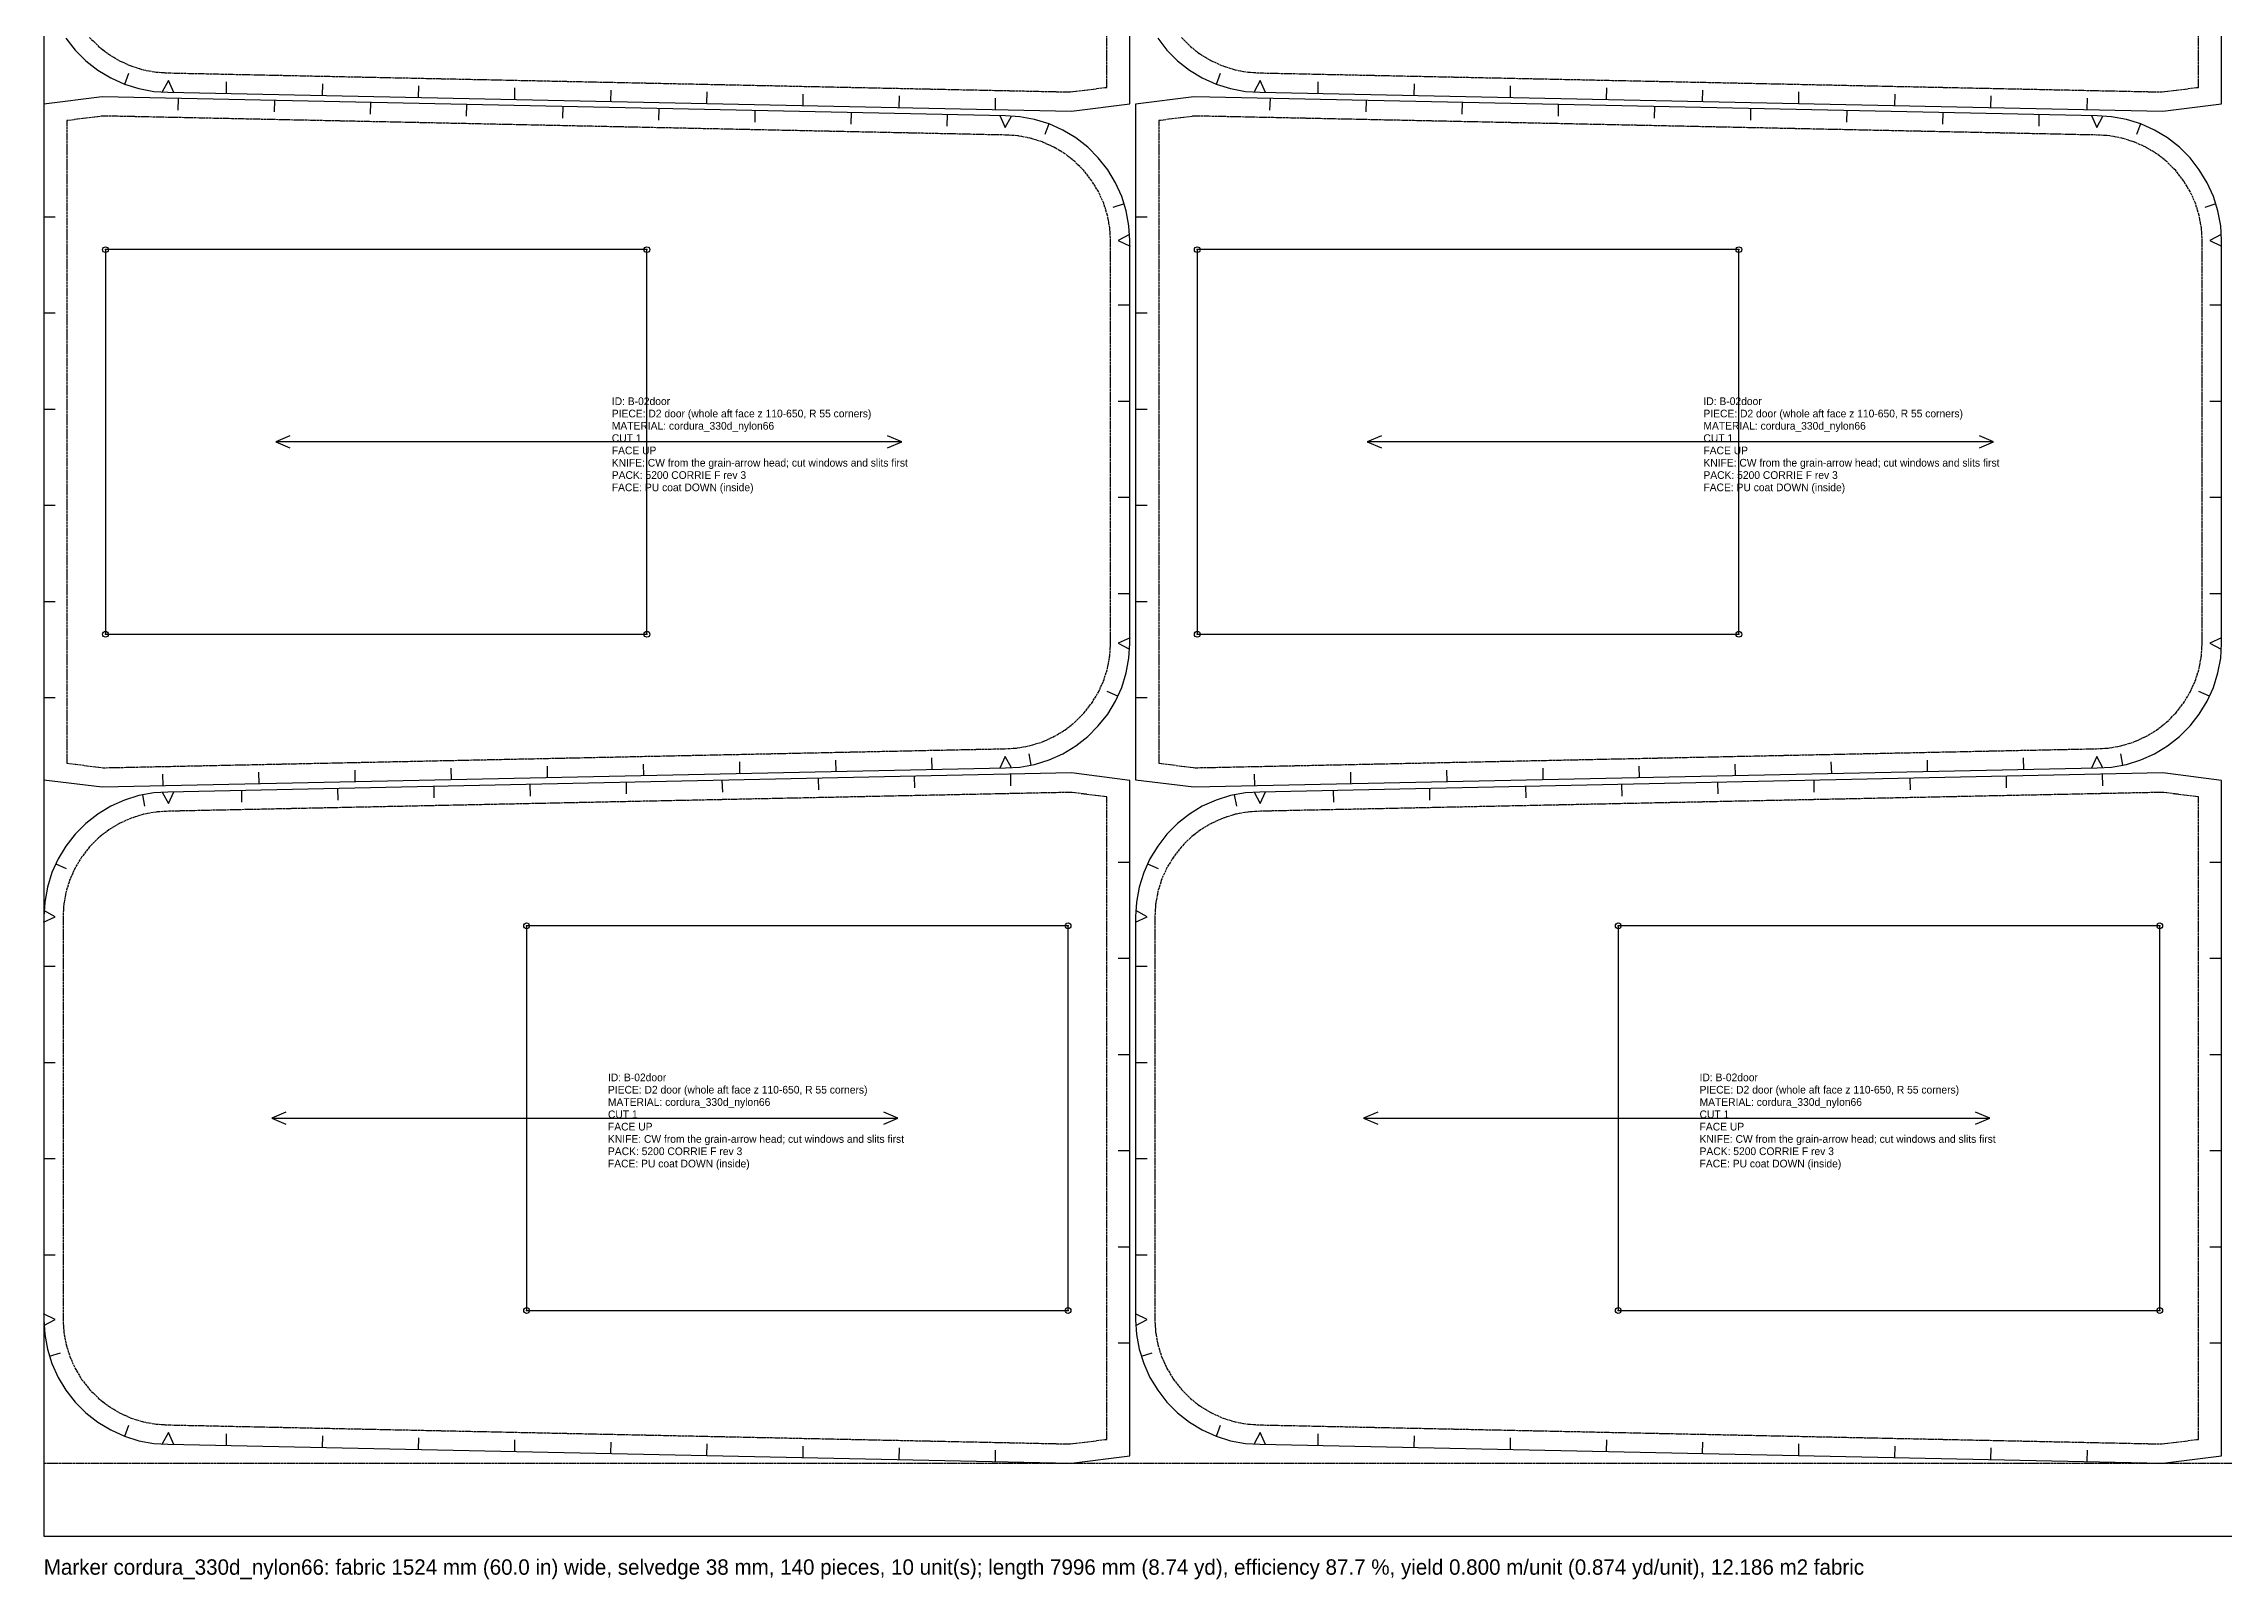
# Model space of a CAD drawing. Header units: millimetres. Extents: x 0 to 8058, y -22 to 1524.
# Drawn here: x 0 to 1134, y -22 to 776 of the extents above; entities that cross this region are included whole.
import ezdxf

# ---------------------------------------------------------------- set-up
doc = ezdxf.new("R2010")
doc.units = ezdxf.units.MM
doc.linetypes.add('DASHED', pattern=[1.524, 1.27, -0.254])
for name, color, linetype in [('CUT', 7, 'Continuous'), ('DRILL', 4, 'Continuous'), ('GRAIN', 5, 'Continuous'), ('INTERNAL', 6, 'Continuous'), ('NOTCH', 1, 'Continuous'), ('SEW', 3, 'Continuous'), ('TEXT', 2, 'Continuous')]:
    doc.layers.add(name, color=color, linetype=linetype)

msp = doc.modelspace()

# ---------------------------------------------------------------- linework, layer by layer
at = {"layer": 'CUT'}
for points in [[(11.5, 778.9), (16.3, 772.8), (21.9, 767.2), (28.1, 762.4), (34.8, 758.3), (41.9, 755.1), (49.4, 752.8), (57.2, 751.3), (64.6, 750.9), (534.4, 741), (564.8, 744.8), (564.8, 1096)], [(579.3, 778.9), (584.1, 772.8), (589.6, 767.2), (595.8, 762.4), (602.5, 758.3), (609.7, 755.1), (617.2, 752.8), (624.9, 751.3), (632.4, 750.9), (1102.1, 741), (1132.5, 744.8), (1132.5, 1096)]]:
    msp.add_lwpolyline(points, dxfattribs=at)
for points in [[(0, 744.6), (0, 393.4), (30.4, 389.6), (500.2, 399.5), (507.6, 399.9), (515.3, 401.3), (522.8, 403.7), (530, 406.9), (536.7, 411), (542.9, 415.8), (548.4, 421.4), (553.3, 427.5), (557.3, 434.3), (560.6, 441.4), (562.9, 448.9), (564.3, 456.6), (564.8, 464.2), (564.8, 673.9), (564.3, 681.4), (562.9, 689.2), (560.6, 696.7), (557.3, 703.8), (553.3, 710.5), (548.4, 716.7), (542.9, 722.3), (536.7, 727.1), (530, 731.2), (522.8, 734.4), (515.3, 736.7), (507.6, 738.1), (500.2, 738.6), (30.4, 748.5)], [(567.8, 744.6), (567.8, 393.4), (598.1, 389.6), (1067.9, 399.5), (1075.4, 399.9), (1083.1, 401.3), (1090.6, 403.7), (1097.7, 406.9), (1104.5, 411), (1110.6, 415.8), (1116.2, 421.4), (1121, 427.5), (1125.1, 434.3), (1128.3, 441.4), (1130.7, 448.9), (1132.1, 456.6), (1132.5, 464.2), (1132.5, 673.9), (1132.1, 681.4), (1130.7, 689.2), (1128.3, 696.7), (1125.1, 703.8), (1121, 710.5), (1116.2, 716.7), (1110.6, 722.3), (1104.5, 727.1), (1097.7, 731.2), (1090.6, 734.4), (1083.1, 736.7), (1075.4, 738.1), (1067.9, 738.6), (598.1, 748.5)], [(564.8, 41.8), (564.8, 393), (534.4, 396.9), (64.6, 387), (57.2, 386.5), (49.4, 385.1), (41.9, 382.8), (34.8, 379.6), (28.1, 375.5), (21.9, 370.7), (16.3, 365.1), (11.5, 358.9), (7.4, 352.2), (4.2, 345.1), (1.9, 337.6), (0.5, 329.8), (0, 322.3), (0, 112.6), (0.5, 105), (1.9, 97.3), (4.2, 89.8), (7.4, 82.6), (11.5, 75.9), (16.3, 69.7), (21.9, 64.2), (28.1, 59.4), (34.8, 55.3), (41.9, 52.1), (49.4, 49.7), (57.2, 48.3), (64.6, 47.9), (534.4, 38)], [(1132.5, 41.8), (1132.5, 393), (1102.1, 396.9), (632.4, 387), (624.9, 386.5), (617.2, 385.1), (609.7, 382.8), (602.5, 379.6), (595.8, 375.5), (589.6, 370.7), (584.1, 365.1), (579.3, 358.9), (575.2, 352.2), (572, 345.1), (569.6, 337.6), (568.2, 329.8), (567.8, 322.3), (567.8, 112.6), (568.2, 105), (569.6, 97.3), (572, 89.8), (575.2, 82.6), (579.3, 75.9), (584.1, 69.7), (589.6, 64.2), (595.8, 59.4), (602.5, 55.3), (609.7, 52.1), (617.2, 49.7), (624.9, 48.3), (632.4, 47.9), (1102.1, 38)]]:
    msp.add_lwpolyline(points, close=True, dxfattribs=at)
at = {"layer": 'DRILL'}
for centre in [(32.1, 669), (313.7, 669), (599.9, 669), (881.5, 669), (32.1, 469), (313.7, 469), (599.9, 469), (881.5, 469), (251.1, 317.4), (532.7, 317.4), (818.8, 317.4), (1100.4, 317.4), (251.1, 117.4), (532.7, 117.4), (818.8, 117.4), (1100.4, 117.4)]:
    msp.add_circle(centre, 1.5, dxfattribs=at)
for p in [(32.1, 669), (313.7, 669), (599.9, 669), (881.5, 669), (32.1, 469), (313.7, 469), (599.9, 469), (881.5, 469), (251.1, 317.4), (532.7, 317.4), (818.8, 317.4), (1100.4, 317.4), (251.1, 117.4), (532.7, 117.4), (818.8, 117.4), (1100.4, 117.4)]:
    msp.add_point(p, dxfattribs=at)
at = {"layer": 'GRAIN'}
for points in [[(127.9, 572.2), (120.6, 569), (127.9, 565.9)], [(446.2, 569), (120.6, 569)], [(438.8, 565.9), (446.2, 569), (438.8, 572.2)], [(695.7, 572.2), (688.3, 569), (695.7, 565.9)], [(1014, 569), (688.3, 569)], [(1006.6, 565.9), (1014, 569), (1006.6, 572.2)], [(125.9, 220.5), (118.6, 217.4), (125.9, 214.3)], [(118.6, 217.4), (444.2, 217.4)], [(436.8, 214.3), (444.2, 217.4), (436.8, 220.5)], [(693.7, 220.5), (686.3, 217.4), (693.7, 214.3)], [(686.3, 217.4), (1012, 217.4)], [(1004.6, 214.3), (1012, 217.4), (1004.6, 220.5)]]:
    msp.add_lwpolyline(points, dxfattribs=at)
at = {"layer": 'INTERNAL', "linetype": 'CONTINUOUS'}
for points in [[(313.7, 469), (313.7, 669), (32.1, 669), (32.1, 469)], [(881.5, 469), (881.5, 669), (599.9, 669), (599.9, 469)], [(251.1, 317.4), (251.1, 117.4), (532.7, 117.4), (532.7, 317.4)], [(818.8, 317.4), (818.8, 117.4), (1100.4, 117.4), (1100.4, 317.4)]]:
    msp.add_lwpolyline(points, close=True, dxfattribs=at)
at = {"layer": 'NOTCH'}
for points in [[(42.1, 755), (44.2, 760.7)], [(609.9, 755), (612, 760.7)], [(67.6, 750.8), (64.8, 756.9), (61.6, 751)], [(95, 750.2), (95.1, 756.2)], [(144.9, 749.2), (145.1, 755.2)], [(194.9, 748.1), (195.1, 754.1)], [(244.9, 747.1), (245, 753.1)], [(294.9, 746), (295, 752)], [(344.9, 745), (345, 751)], [(394.9, 743.9), (395, 749.9)], [(444.9, 742.9), (445, 748.9)], [(635.4, 750.8), (632.6, 756.9), (629.4, 751)], [(662.7, 750.2), (662.8, 756.2)], [(712.7, 749.2), (712.8, 755.2)], [(762.7, 748.1), (762.8, 754.1)], [(812.7, 747.1), (812.8, 753.1)], [(862.7, 746), (862.8, 752)], [(912.7, 745), (912.8, 751)], [(962.6, 743.9), (962.8, 749.9)], [(1012.6, 742.9), (1012.8, 748.9)], [(69.9, 747.6), (69.8, 741.6)], [(119.9, 746.6), (119.8, 740.6)], [(169.9, 745.5), (169.8, 739.5)], [(219.9, 744.5), (219.7, 738.5)], [(269.9, 743.4), (269.7, 737.4)], [(319.8, 742.4), (319.7, 736.4)], [(369.8, 741.3), (369.7, 735.3)], [(419.8, 740.3), (419.7, 734.3)], [(469.8, 739.2), (469.7, 733.2)], [(494.9, 741.8), (495, 747.8)], [(497.2, 738.7), (499.9, 732.6), (503.2, 738.5)], [(637.7, 747.6), (637.5, 741.6)], [(687.7, 746.6), (687.5, 740.6)], [(737.6, 745.5), (737.5, 739.5)], [(787.6, 744.5), (787.5, 738.5)], [(837.6, 743.4), (837.5, 737.4)], [(887.6, 742.4), (887.5, 736.4)], [(937.6, 741.3), (937.5, 735.3)], [(987.6, 740.3), (987.5, 734.3)], [(1037.6, 739.2), (1037.5, 733.2)], [(1062.6, 741.8), (1062.8, 747.8)], [(1064.9, 738.7), (1067.7, 732.6), (1070.9, 738.5)], [(522.6, 734.4), (520.6, 728.8)], [(1090.4, 734.4), (1088.3, 728.8)], [(561.8, 692.8), (556, 691)], [(1129.5, 692.8), (1123.8, 691)], [(0, 686.1), (6, 686.1)], [(567.8, 686.1), (573.8, 686.1)], [(564.7, 676.9), (558.8, 673.7), (564.9, 670.9)], [(1132.4, 676.9), (1126.5, 673.7), (1132.6, 670.9)], [(0, 636.1), (6, 636.1)], [(564.8, 640.1), (558.8, 640.1)], [(567.8, 636.1), (573.8, 636.1)], [(1132.5, 640.1), (1126.5, 640.1)], [(564.8, 590.1), (558.8, 590.1)], [(1132.5, 590.1), (1126.5, 590.1)], [(0, 586.1), (6, 586.1)], [(567.8, 586.1), (573.8, 586.1)], [(0, 536.1), (6, 536.1)], [(564.8, 540.1), (558.8, 540.1)], [(567.8, 536.1), (573.8, 536.1)], [(1132.5, 540.1), (1126.5, 540.1)], [(564.8, 490.1), (558.8, 490.1)], [(1132.5, 490.1), (1126.5, 490.1)], [(0, 486.1), (6, 486.1)], [(567.8, 486.1), (573.8, 486.1)], [(564.9, 467.2), (558.8, 464.4), (564.7, 461.2)], [(1132.6, 467.2), (1126.5, 464.4), (1132.4, 461.2)], [(0, 436.1), (6, 436.1)], [(558.5, 436.8), (553, 439.3)], [(567.8, 436.1), (573.8, 436.1)], [(1126.3, 436.8), (1120.8, 439.3)], [(112, 391.3), (111.9, 397.3)], [(162, 392.4), (161.9, 398.4)], [(212, 393.4), (211.9, 399.4)], [(262, 394.5), (261.9, 400.5)], [(312, 395.5), (311.9, 401.5)], [(362, 396.6), (361.9, 402.6)], [(412, 397.6), (411.9, 403.6)], [(462, 398.7), (461.8, 404.7)], [(503.2, 399.6), (499.9, 405.5), (497.2, 399.4)], [(513.5, 401), (512.4, 406.9)], [(679.8, 391.3), (679.7, 397.3)], [(729.8, 392.4), (729.7, 398.4)], [(779.8, 393.4), (779.7, 399.4)], [(829.8, 394.5), (829.6, 400.5)], [(879.8, 395.5), (879.6, 401.5)], [(929.8, 396.6), (929.6, 402.6)], [(979.7, 397.6), (979.6, 403.6)], [(1029.7, 398.7), (1029.6, 404.7)], [(1070.9, 399.6), (1067.7, 405.5), (1064.9, 399.4)], [(1081.2, 401), (1080.1, 406.9)], [(61.6, 386.9), (64.8, 381), (67.6, 387.1)], [(62.1, 390.3), (61.9, 396.3)], [(102.8, 387.8), (102.9, 381.8)], [(152.8, 388.8), (152.9, 382.8)], [(202.8, 389.9), (202.9, 383.9)], [(252.8, 390.9), (252.9, 384.9)], [(302.8, 392), (302.9, 386)], [(352.7, 393), (352.9, 387)], [(402.7, 394.1), (402.9, 388.1)], [(452.7, 395.1), (452.8, 389.1)], [(502.7, 396.2), (502.8, 390.2)], [(629.4, 386.9), (632.6, 381), (635.4, 387.1)], [(629.8, 390.3), (629.7, 396.3)], [(670.6, 387.8), (670.7, 381.8)], [(720.6, 388.8), (720.7, 382.8)], [(770.5, 389.9), (770.7, 383.9)], [(820.5, 390.9), (820.7, 384.9)], [(870.5, 392), (870.6, 386)], [(920.5, 393), (920.6, 387)], [(970.5, 394.1), (970.6, 388.1)], [(1020.5, 395.1), (1020.6, 389.1)], [(1070.5, 396.2), (1070.6, 390.2)], [(51.3, 385.5), (52.4, 379.6)], [(619.1, 385.5), (620.2, 379.6)], [(6.3, 349.6), (11.7, 347.2)], [(564.8, 350.4), (558.8, 350.4)], [(574, 349.6), (579.5, 347.2)], [(1132.5, 350.4), (1126.5, 350.4)], [(-0.1, 319.3), (6, 322.1), (0.1, 325.3)], [(567.7, 319.3), (573.8, 322.1), (567.9, 325.3)], [(0, 296.4), (6, 296.4)], [(564.8, 300.4), (558.8, 300.4)], [(567.8, 296.4), (573.8, 296.4)], [(1132.5, 300.4), (1126.5, 300.4)], [(564.8, 250.4), (558.8, 250.4)], [(1132.5, 250.4), (1126.5, 250.4)], [(0, 246.4), (6, 246.4)], [(567.8, 246.4), (573.8, 246.4)], [(0, 196.4), (6, 196.4)], [(564.8, 200.4), (558.8, 200.4)], [(567.8, 196.4), (573.8, 196.4)], [(1132.5, 200.4), (1126.5, 200.4)], [(564.8, 150.4), (558.8, 150.4)], [(1132.5, 150.4), (1126.5, 150.4)], [(0, 146.4), (6, 146.4)], [(567.8, 146.4), (573.8, 146.4)], [(0.1, 109.6), (6, 112.7), (-0.1, 115.6)], [(567.9, 109.6), (573.8, 112.7), (567.7, 115.6)], [(3, 93.6), (8.7, 95.4)], [(564.8, 100.4), (558.8, 100.4)], [(570.8, 93.6), (576.5, 95.4)], [(1132.5, 100.4), (1126.5, 100.4)], [(42.1, 52), (44.2, 57.7)], [(609.9, 52), (612, 57.7)], [(67.6, 47.7), (64.8, 53.9), (61.6, 48)], [(95, 47.2), (95.1, 53.2)], [(144.9, 46.2), (145.1, 52.2)], [(194.9, 45.1), (195.1, 51.1)], [(244.9, 44.1), (245, 50.1)], [(294.9, 43), (295, 49)], [(344.9, 42), (345, 48)], [(394.9, 40.9), (395, 46.9)], [(444.9, 39.9), (445, 45.9)], [(635.4, 47.7), (632.6, 53.9), (629.4, 48)], [(662.7, 47.2), (662.8, 53.2)], [(712.7, 46.2), (712.8, 52.2)], [(762.7, 45.1), (762.8, 51.1)], [(812.7, 44.1), (812.8, 50.1)], [(862.7, 43), (862.8, 49)], [(912.7, 42), (912.8, 48)], [(962.6, 40.9), (962.8, 46.9)], [(1012.6, 39.9), (1012.8, 45.9)], [(494.9, 38.8), (495, 44.8)], [(1062.6, 38.8), (1062.8, 44.8)]]:
    msp.add_lwpolyline(points, dxfattribs=at)
at = {"layer": 'SEW', "linetype": 'DASHED'}
for points in [[(23.8, 779.4), (28.5, 774.7), (33.8, 770.6), (39.4, 767.2), (45.5, 764.5), (51.8, 762.5), (58.4, 761.3), (65, 760.9), (533.9, 751), (552.8, 753.4), (552.8, 1087.5)], [(591.6, 779.4), (596.3, 774.7), (601.5, 770.6), (607.2, 767.2), (613.3, 764.5), (619.6, 762.5), (626.1, 761.3), (632.8, 760.9), (1101.6, 751), (1120.5, 753.4), (1120.5, 1087.5)]]:
    msp.add_lwpolyline(points, dxfattribs=at)
for points in [[(12, 402), (30.9, 399.6), (499.8, 409.5), (506.4, 409.9), (512.9, 411.1), (519.3, 413), (525.3, 415.8), (531, 419.2), (536.2, 423.3), (540.9, 428), (545, 433.2), (548.5, 438.9), (551.2, 445), (553.2, 451.3), (554.4, 457.8), (554.8, 464.5), (554.8, 673.6), (554.4, 680.2), (553.2, 686.8), (551.2, 693.1), (548.5, 699.2), (545, 704.8), (540.9, 710.1), (536.2, 714.8), (531, 718.9), (525.3, 722.3), (519.3, 725), (512.9, 727), (506.4, 728.2), (499.8, 728.6), (30.9, 738.5), (12, 736.1)], [(579.8, 402), (598.7, 399.6), (1067.5, 409.5), (1074.2, 409.9), (1080.7, 411.1), (1087, 413), (1093.1, 415.8), (1098.8, 419.2), (1104, 423.3), (1108.7, 428), (1112.8, 433.2), (1116.2, 438.9), (1119, 445), (1120.9, 451.3), (1122.1, 457.8), (1122.5, 464.5), (1122.5, 673.6), (1122.1, 680.2), (1120.9, 686.8), (1119, 693.1), (1116.2, 699.2), (1112.8, 704.8), (1108.7, 710.1), (1104, 714.8), (1098.8, 718.9), (1093.1, 722.3), (1087, 725), (1080.7, 727), (1074.2, 728.2), (1067.5, 728.6), (598.7, 738.5), (579.8, 736.1)], [(552.8, 384.5), (533.9, 386.8), (65, 377), (58.4, 376.6), (51.8, 375.4), (45.5, 373.4), (39.4, 370.7), (33.8, 367.3), (28.5, 363.2), (23.8, 358.5), (19.7, 353.2), (16.3, 347.6), (13.6, 341.5), (11.6, 335.2), (10.4, 328.6), (10, 322), (10, 112.9), (10.4, 106.2), (11.6, 99.7), (13.6, 93.4), (16.3, 87.3), (19.7, 81.6), (23.8, 76.4), (28.5, 71.7), (33.8, 67.6), (39.4, 64.2), (45.5, 61.4), (51.8, 59.5), (58.4, 58.3), (65, 57.9), (533.9, 48), (552.8, 50.4)], [(1120.5, 384.5), (1101.6, 386.8), (632.8, 377), (626.1, 376.6), (619.6, 375.4), (613.3, 373.4), (607.2, 370.7), (601.5, 367.3), (596.3, 363.2), (591.6, 358.5), (587.5, 353.2), (584.1, 347.6), (581.3, 341.5), (579.4, 335.2), (578.2, 328.6), (577.8, 322), (577.8, 112.9), (578.2, 106.2), (579.4, 99.7), (581.3, 93.4), (584.1, 87.3), (587.5, 81.6), (591.6, 76.4), (596.3, 71.7), (601.5, 67.6), (607.2, 64.2), (613.3, 61.4), (619.6, 59.5), (626.1, 58.3), (632.8, 57.9), (1101.6, 48), (1120.5, 50.4)]]:
    msp.add_lwpolyline(points, close=True, dxfattribs=at)
at = {"layer": 'TEXT', "linetype": 'DASHED'}
msp.add_line((0, 38), (7996.3, 38), dxfattribs=at)
at = {"layer": 'TEXT'}
msp.add_lwpolyline([(0, 0), (7996.3, 0), (7996.3, 1524), (0, 1524)], close=True, dxfattribs=at)

# ---------------------------------------------------------------- texts
for s, height, p in [('ID: B-02door', 4, (295.4, 588.2)), ('ID: B-02door', 4, (863.1, 588.2)), ('PIECE: D2 door (whole aft face z 110-650, R 55 corners)', 4, (295.4, 581.8)), ('MATERIAL: cordura_330d_nylon66', 4, (295.4, 575.4)), ('PIECE: D2 door (whole aft face z 110-650, R 55 corners)', 4, (863.1, 581.8)), ('MATERIAL: cordura_330d_nylon66', 4, (863.1, 575.4)), ('CUT 1', 4, (295.4, 569)), ('CUT 1', 4, (863.1, 569)), ('FACE UP', 4, (295.4, 562.6)), ('KNIFE: CW from the grain-arrow head; cut windows and slits first', 4, (295.4, 556.2)), ('FACE UP', 4, (863.1, 562.6)), ('KNIFE: CW from the grain-arrow head; cut windows and slits first', 4, (863.1, 556.2)), ('PACK: 5200 CORRIE F rev 3', 4, (295.4, 549.8)), ('FACE: PU coat DOWN (inside)', 4, (295.4, 543.4)), ('PACK: 5200 CORRIE F rev 3', 4, (863.1, 549.8)), ('FACE: PU coat DOWN (inside)', 4, (863.1, 543.4)), ('ID: B-02door', 4, (293.4, 236.6)), ('ID: B-02door', 4, (861.1, 236.6)), ('PIECE: D2 door (whole aft face z 110-650, R 55 corners)', 4, (293.4, 230.2)), ('MATERIAL: cordura_330d_nylon66', 4, (293.4, 223.8)), ('PIECE: D2 door (whole aft face z 110-650, R 55 corners)', 4, (861.1, 230.2)), ('MATERIAL: cordura_330d_nylon66', 4, (861.1, 223.8)), ('CUT 1', 4, (293.4, 217.4)), ('CUT 1', 4, (861.1, 217.4)), ('FACE UP', 4, (293.4, 211)), ('KNIFE: CW from the grain-arrow head; cut windows and slits first', 4, (293.4, 204.6)), ('FACE UP', 4, (861.1, 211)), ('KNIFE: CW from the grain-arrow head; cut windows and slits first', 4, (861.1, 204.6)), ('PACK: 5200 CORRIE F rev 3', 4, (293.4, 198.2)), ('FACE: PU coat DOWN (inside)', 4, (293.4, 191.8)), ('PACK: 5200 CORRIE F rev 3', 4, (861.1, 198.2)), ('FACE: PU coat DOWN (inside)', 4, (861.1, 191.8)), ('Marker cordura_330d_nylon66: fabric 1524 mm (60.0 in) wide, selvedge 38 mm, 140 pieces, 10 unit(s); length 7996 mm (8.74 yd), efficiency 87.7 %, yield 0.800 m/unit (0.874 yd/unit), 12.186 m2 fabric', 8, (0, -20))]:
    msp.add_text(s, height=height, dxfattribs=at).set_placement(p)

doc.saveas('drawing.dxf')
